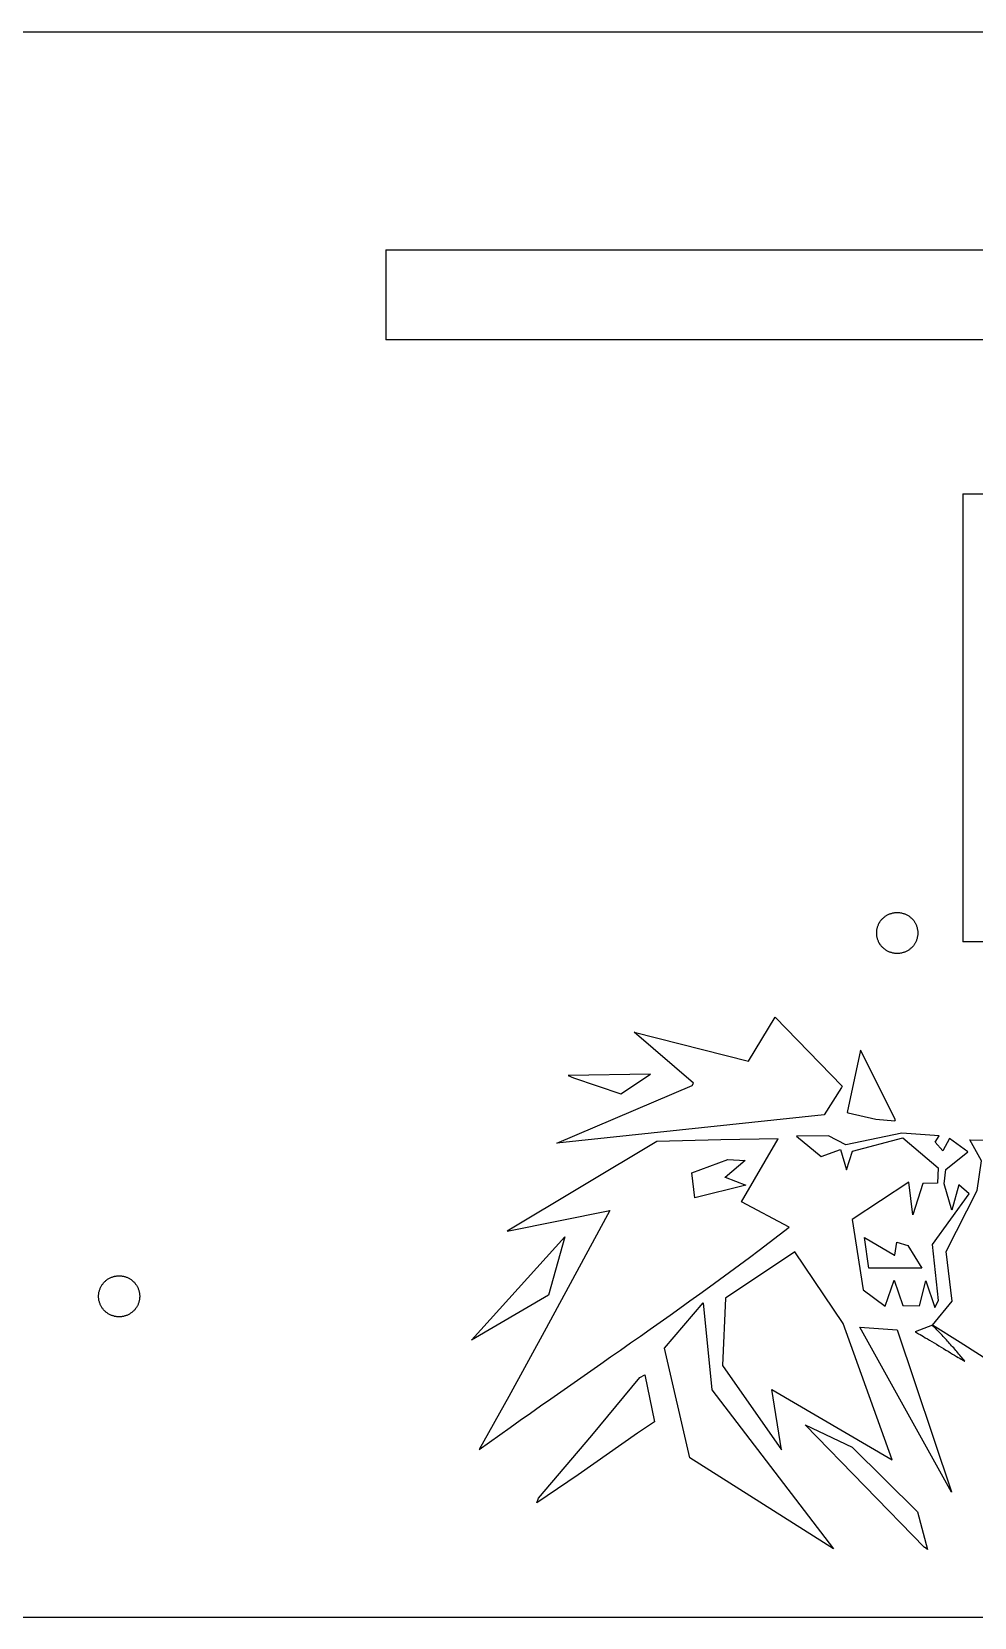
# Model space of a CAD drawing. Extents: x 0 to 453, y 0 to 124.
# Drawn here: x 143.4 to 216.7, y 0.4 to 123.8 of the extents above; entities that cross this region are included whole.
import ezdxf

# ---------------------------------------------------------------- set-up
doc = ezdxf.new("R2010")
doc.units = 0
doc.layers.get('0').update_dxf_attribs({"linetype": 'CONTINUOUS'})

msp = doc.modelspace()

# ---------------------------------------------------------------- linework, layer by layer
at = {"color": 1}
for points in [[(78.45, 123.79), (222.2, 123.79)], [(170.91, 106.8), (281.92, 106.8)], [(170.91, 106.8), (170.91, 99.81)], [(281.92, 99.81), (170.91, 99.81)], [(215.81, 87.81), (215.81, 52.94)], [(215.81, 87.81), (240.29, 87.81)], [(209.12, 53.64), (209.12, 53.7), (209.12, 53.75), (209.13, 53.8), (209.13, 53.86), (209.14, 53.91), (209.15, 53.97), (209.16, 54.02), (209.18, 54.07), (209.19, 54.12), (209.21, 54.17), (209.23, 54.22), (209.25, 54.27), (209.27, 54.32), (209.29, 54.37), (209.32, 54.42), (209.35, 54.46), (209.37, 54.51), (209.4, 54.55), (209.43, 54.6), (209.47, 54.64), (209.5, 54.68), (209.54, 54.72), (209.57, 54.76), (209.61, 54.8), (209.65, 54.83), (209.69, 54.87), (209.74, 54.9), (209.78, 54.94), (209.82, 54.97), (209.87, 55), (209.92, 55.03)], [(209.92, 55.03), (209.97, 55.05), (210.01, 55.08), (210.06, 55.1), (210.11, 55.12), (210.16, 55.14), (210.22, 55.16), (210.27, 55.17), (210.32, 55.19), (210.37, 55.2), (210.42, 55.21), (210.48, 55.22), (210.53, 55.23), (210.58, 55.23), (210.64, 55.24), (210.69, 55.24), (210.74, 55.24), (210.8, 55.24), (210.85, 55.23), (210.9, 55.23), (210.96, 55.22), (211.01, 55.21), (211.06, 55.2), (211.11, 55.19), (211.17, 55.17), (211.22, 55.16), (211.27, 55.14), (211.32, 55.12), (211.37, 55.1), (211.42, 55.08), (211.47, 55.05), (211.52, 55.03)], [(211.52, 55.03), (211.56, 55), (211.61, 54.97), (211.65, 54.94), (211.7, 54.9), (211.74, 54.87), (211.78, 54.83), (211.82, 54.8), (211.86, 54.76), (211.9, 54.72), (211.93, 54.68), (211.97, 54.64), (212, 54.6), (212.03, 54.55), (212.06, 54.51), (212.09, 54.46), (212.11, 54.42), (212.14, 54.37), (212.16, 54.32), (212.18, 54.27), (212.21, 54.22), (212.22, 54.17), (212.24, 54.12), (212.26, 54.07), (212.27, 54.02), (212.28, 53.97), (212.29, 53.91), (212.3, 53.86), (212.31, 53.8), (212.31, 53.75), (212.31, 53.7), (212.32, 53.64)], [(209.92, 52.26), (209.87, 52.28), (209.82, 52.31), (209.78, 52.35), (209.74, 52.38), (209.69, 52.41), (209.65, 52.45), (209.61, 52.48), (209.57, 52.52), (209.54, 52.56), (209.5, 52.6), (209.47, 52.64), (209.43, 52.68), (209.4, 52.73), (209.37, 52.77), (209.35, 52.82), (209.32, 52.86), (209.29, 52.91), (209.27, 52.96), (209.25, 53.01), (209.23, 53.06), (209.21, 53.11), (209.19, 53.16), (209.18, 53.21), (209.16, 53.26), (209.15, 53.32), (209.14, 53.37), (209.13, 53.42), (209.13, 53.48), (209.12, 53.53), (209.12, 53.59), (209.12, 53.64)], [(212.32, 53.64), (212.31, 53.59), (212.31, 53.53), (212.31, 53.48), (212.3, 53.42), (212.29, 53.37), (212.28, 53.32), (212.27, 53.26), (212.26, 53.21), (212.24, 53.16), (212.22, 53.11), (212.21, 53.06), (212.18, 53.01), (212.16, 52.96), (212.14, 52.91), (212.11, 52.86), (212.09, 52.82), (212.06, 52.77), (212.03, 52.73), (212, 52.68), (211.97, 52.64), (211.93, 52.6), (211.9, 52.56), (211.86, 52.52), (211.82, 52.48), (211.78, 52.45), (211.74, 52.41), (211.7, 52.38), (211.65, 52.35), (211.61, 52.31), (211.56, 52.28), (211.52, 52.26)], [(211.52, 52.26), (211.47, 52.23), (211.42, 52.2), (211.37, 52.18), (211.32, 52.16), (211.27, 52.14), (211.22, 52.12), (211.17, 52.11), (211.11, 52.09), (211.06, 52.08), (211.01, 52.07), (210.96, 52.06), (210.9, 52.05), (210.85, 52.05), (210.8, 52.04), (210.74, 52.04), (210.69, 52.04), (210.64, 52.04), (210.58, 52.05), (210.53, 52.05), (210.48, 52.06), (210.42, 52.07), (210.37, 52.08), (210.32, 52.09), (210.27, 52.11), (210.22, 52.12), (210.16, 52.14), (210.11, 52.16), (210.06, 52.18), (210.01, 52.2), (209.97, 52.23), (209.92, 52.26)], [(240.29, 52.94), (215.81, 52.94)], [(202.32, 30.75), (198.59, 32.72), (201.45, 37.63), (197, 37.54), (192.01, 37.41), (180.37, 30.43), (188.36, 32.04), (183.41, 22.88), (180.5, 17.56), (178.18, 13.43)], [(178.18, 13.43), (178.99, 14.01), (179.79, 14.58), (180.59, 15.15), (181.38, 15.71), (182.17, 16.27), (182.96, 16.83), (183.75, 17.38), (184.53, 17.93), (185.31, 18.47), (186.09, 19.02), (186.87, 19.56), (187.64, 20.1), (188.41, 20.64), (189.19, 21.18), (189.96, 21.73), (190.73, 22.27), (191.5, 22.81), (192.27, 23.35), (193.04, 23.9), (193.81, 24.45), (194.58, 25), (195.35, 25.55), (196.12, 26.11), (196.89, 26.67), (197.66, 27.24), (198.43, 27.81), (199.21, 28.38), (199.98, 28.96), (200.76, 29.55), (201.54, 30.14), (202.32, 30.75)], [(202.32, 30.75), (202.32, 30.75)], [(148.57, 25.36), (148.57, 25.42), (148.57, 25.47), (148.58, 25.53), (148.58, 25.58), (148.59, 25.63), (148.6, 25.69), (148.61, 25.74), (148.63, 25.79), (148.64, 25.84), (148.66, 25.89), (148.68, 25.94), (148.7, 25.99), (148.72, 26.04), (148.74, 26.09), (148.77, 26.14), (148.8, 26.18), (148.82, 26.23), (148.85, 26.27), (148.89, 26.32), (148.92, 26.36), (148.95, 26.4), (148.99, 26.44), (149.03, 26.48), (149.06, 26.52), (149.1, 26.55), (149.14, 26.59), (149.19, 26.62), (149.23, 26.66), (149.27, 26.69), (149.32, 26.72), (149.37, 26.75)], [(149.37, 26.75), (149.42, 26.77), (149.47, 26.8), (149.51, 26.82), (149.57, 26.84), (149.62, 26.86), (149.67, 26.88), (149.72, 26.9), (149.77, 26.91), (149.82, 26.92), (149.88, 26.93), (149.93, 26.94), (149.98, 26.95), (150.03, 26.95), (150.09, 26.96), (150.14, 26.96), (150.19, 26.96), (150.25, 26.96), (150.3, 26.95), (150.35, 26.95), (150.41, 26.94), (150.46, 26.93), (150.51, 26.92), (150.57, 26.91), (150.62, 26.9), (150.67, 26.88), (150.72, 26.86), (150.77, 26.84), (150.82, 26.82), (150.87, 26.8), (150.92, 26.77), (150.97, 26.75)], [(150.97, 26.75), (151.01, 26.72), (151.06, 26.69), (151.11, 26.66), (151.15, 26.62), (151.19, 26.59), (151.23, 26.55), (151.27, 26.52), (151.31, 26.48), (151.35, 26.44), (151.38, 26.4), (151.42, 26.36), (151.45, 26.32), (151.48, 26.27), (151.51, 26.23), (151.54, 26.18), (151.57, 26.14), (151.59, 26.09), (151.61, 26.04), (151.64, 25.99), (151.66, 25.94), (151.68, 25.89), (151.69, 25.84), (151.71, 25.79), (151.72, 25.74), (151.73, 25.69), (151.74, 25.63), (151.75, 25.58), (151.76, 25.53), (151.76, 25.47), (151.77, 25.42), (151.77, 25.36)], [(149.37, 23.98), (149.32, 24.01), (149.27, 24.04), (149.23, 24.07), (149.19, 24.1), (149.14, 24.13), (149.1, 24.17), (149.06, 24.21), (149.03, 24.24), (148.99, 24.28), (148.95, 24.32), (148.92, 24.36), (148.89, 24.41), (148.85, 24.45), (148.82, 24.49), (148.8, 24.54), (148.77, 24.59), (148.74, 24.63), (148.72, 24.68), (148.7, 24.73), (148.68, 24.78), (148.66, 24.83), (148.64, 24.88), (148.63, 24.93), (148.61, 24.98), (148.6, 25.04), (148.59, 25.09), (148.58, 25.14), (148.58, 25.2), (148.57, 25.25), (148.57, 25.31), (148.57, 25.36)], [(151.77, 25.36), (151.77, 25.31), (151.76, 25.25), (151.76, 25.2), (151.75, 25.14), (151.74, 25.09), (151.73, 25.04), (151.72, 24.98), (151.71, 24.93), (151.69, 24.88), (151.68, 24.83), (151.66, 24.78), (151.64, 24.73), (151.61, 24.68), (151.59, 24.63), (151.57, 24.59), (151.54, 24.54), (151.51, 24.49), (151.48, 24.45), (151.45, 24.41), (151.42, 24.36), (151.38, 24.32), (151.35, 24.28), (151.31, 24.24), (151.27, 24.21), (151.23, 24.17), (151.19, 24.13), (151.15, 24.1), (151.11, 24.07), (151.06, 24.04), (151.01, 24.01), (150.97, 23.98)], [(150.97, 23.98), (150.92, 23.95), (150.87, 23.93), (150.82, 23.9), (150.77, 23.88), (150.72, 23.86), (150.67, 23.84), (150.62, 23.83), (150.57, 23.81), (150.51, 23.8), (150.46, 23.79), (150.41, 23.78), (150.35, 23.77), (150.3, 23.77), (150.25, 23.76), (150.19, 23.76), (150.14, 23.76), (150.09, 23.76), (150.03, 23.77), (149.98, 23.77), (149.93, 23.78), (149.88, 23.79), (149.82, 23.8), (149.77, 23.81), (149.72, 23.83), (149.67, 23.84), (149.62, 23.86), (149.57, 23.88), (149.51, 23.9), (149.47, 23.93), (149.42, 23.95), (149.37, 23.98)], [(213.45, 23.11), (212.12, 22.6), (212.12, 22.61)], [(212.12, 22.61), (212.13, 22.6), (212.16, 22.58), (212.22, 22.55), (212.29, 22.5), (212.38, 22.45), (212.49, 22.38), (212.62, 22.31), (212.75, 22.23), (212.9, 22.14), (213.06, 22.04), (213.23, 21.94), (213.4, 21.84), (213.58, 21.73), (213.76, 21.63), (213.95, 21.51), (214.14, 21.4), (214.32, 21.29), (214.5, 21.18), (214.68, 21.08), (214.86, 20.97), (215.02, 20.87), (215.18, 20.78), (215.33, 20.69), (215.47, 20.61), (215.59, 20.54), (215.7, 20.47), (215.79, 20.42), (215.87, 20.37), (215.92, 20.34), (215.96, 20.32), (215.97, 20.31)], [(215.97, 20.31), (215.89, 20.41), (215.82, 20.5), (215.74, 20.59), (215.66, 20.69), (215.58, 20.78), (215.51, 20.87), (215.43, 20.97), (215.35, 21.06), (215.27, 21.15), (215.19, 21.24), (215.11, 21.34), (215.03, 21.43), (214.95, 21.52), (214.87, 21.61), (214.79, 21.7), (214.71, 21.79), (214.63, 21.88), (214.55, 21.97), (214.46, 22.06), (214.38, 22.15), (214.3, 22.24), (214.22, 22.33), (214.13, 22.42), (214.05, 22.5), (213.96, 22.59), (213.88, 22.68), (213.79, 22.76), (213.71, 22.85), (213.62, 22.94), (213.54, 23.02), (213.45, 23.11)], [(0.28, 0.38), (452.94, 0.38)]]:
    msp.add_lwpolyline(points, dxfattribs=at)
for points in [[(212.32, 53.64)], [(206.39, 41.62), (205.03, 39.48), (184.22, 37.29), (194.77, 41.76), (194.87, 41.94), (190.24, 45.93), (199.15, 43.66), (201.23, 47.1), (206.42, 41.73)], [(206.9, 39.64), (209.05, 39.14), (210.54, 39.01), (210.58, 39.1), (207.86, 44.53), (206.82, 39.67)], [(185.52, 42.36), (189.22, 41.11), (191.51, 42.65), (185.1, 42.55), (185.52, 42.36)], [(206.72, 37.16), (205.37, 37.86), (202.87, 37.82), (204.79, 36.25), (206.29, 36.8), (206.78, 35.21), (207.24, 36.67), (211.15, 37.7), (213.9, 35.35), (213.84, 34.16), (212.7, 34.14), (211.94, 31.71), (211.62, 34.25), (207.2, 31.34), (208.07, 25.86), (209.77, 24.59), (210.48, 26.63), (211.16, 24.66), (212.46, 24.62), (212.93, 26.58), (213.65, 24.5), (213.93, 25.03), (213.47, 29.39), (216.31, 33.34), (215.52, 34.04), (214.97, 32.08), (214.38, 34.11), (214.5, 35.24), (216.2, 36.61), (214.79, 37.64), (214.26, 36.68), (213.66, 37.36), (213.97, 37.84), (211.08, 38.05), (206.72, 37.16)], [(216.36, 37.53), (273.69, 37.37), (268.09, 19.96), (218.61, 19.86), (215.61, 21.76), (213.46, 23.11), (214.98, 24.99), (214.53, 28.84), (216.93, 33.6), (217.27, 35.9), (216.36, 37.53)], [(197.32, 34.64), (198.93, 34.02), (194.97, 33.02), (194.73, 34.96), (197.53, 36.01), (198.89, 35.93), (197.33, 34.62)], [(177.6, 21.96), (184.86, 30), (183.58, 25.45)], [(210.52, 28.56), (210.68, 29.58), (211.53, 29.32), (212.62, 27.54), (208.51, 27.54), (208.18, 29.93), (210.51, 28.56)], [(206.51, 23.24), (202.75, 28.83), (197.34, 25.23), (197.11, 19.98), (201.71, 13.42), (200.95, 18.12), (210.31, 12.63)], [(151.77, 25.36)], [(194.57, 12.8), (192.61, 21.33), (195.62, 24.86), (196.29, 18.09), (205.76, 5.7), (194.57, 12.8)], [(214.93, 10.13), (207.81, 22.97), (210.72, 22.76), (214.93, 10.15)], [(190.68, 19.05), (191.08, 19.24), (191.83, 15.59), (190.51, 14.7), (185.89, 11.48), (182.68, 9.3), (182.79, 9.65), (186.94, 14.53)], [(212.84, 5.82), (203.55, 15.35), (207.22, 13.61), (212.29, 8.58), (213.08, 5.65), (212.84, 5.83)]]:
    msp.add_lwpolyline(points, close=True, dxfattribs=at)

doc.saveas('drawing.dxf')
